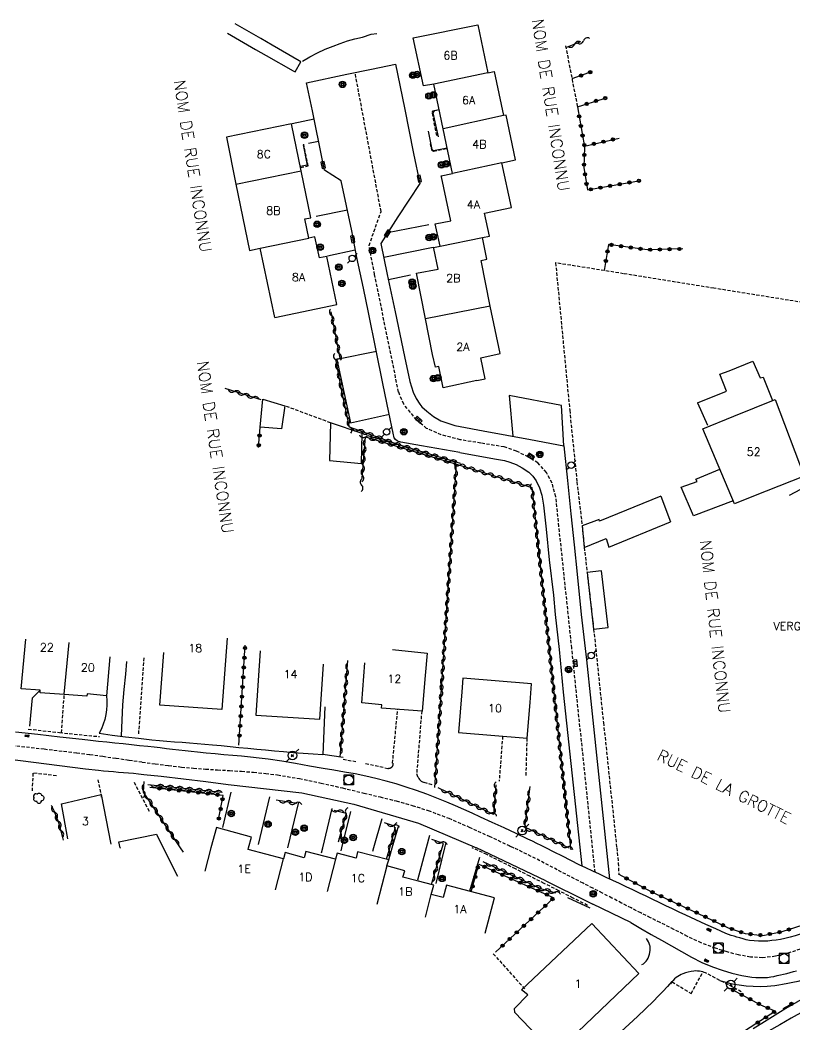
# Model space of a CAD drawing. Header units: millimetres. Extents: x 157999 to 159002, y 156999 to 158001.
# Drawn here: x 158437.3 to 158556.5, y 157643.7 to 157798.4 of the extents above; entities that cross this region are included whole.
import ezdxf
from ezdxf.enums import TextEntityAlignment as Align

# ---------------------------------------------------------------- set-up
doc = ezdxf.new("R2010")
doc.units = ezdxf.units.MM
doc.linetypes.add('DASHED', pattern=[0.75, 0.5, -0.25])
doc.layers.get('0').update_dxf_attribs({"linetype": 'CONTINUOUS'})
for name, color, linetype in [('W0001', 6, 'DASHED'), ('W0006', 2, 'CONTINUOUS'), ('W0008', 7, 'CONTINUOUS'), ('W0014', 7, 'CONTINUOUS'), ('W0017', 7, 'CONTINUOUS'), ('W0101', 7, 'CONTINUOUS'), ('W0104', 1, 'CONTINUOUS'), ('W0105', 7, 'CONTINUOUS'), ('W0112', 1, 'DASHED'), ('W0214', 2, 'CONTINUOUS'), ('W0300', 7, 'CONTINUOUS'), ('W0310', 3, 'CONTINUOUS'), ('W0323', 7, 'CONTINUOUS'), ('W0401', 7, 'CONTINUOUS'), ('W0402', 7, 'CONTINUOUS'), ('W0420', 7, 'CONTINUOUS'), ('W0473', 7, 'CONTINUOUS'), ('W0984', 7, 'CONTINUOUS'), ('W0989', 7, 'CONTINUOUS'), ('W0991', 7, 'CONTINUOUS'), ('W1102', 7, 'CONTINUOUS')]:
    doc.layers.add(name, color=color, linetype=linetype)
doc.styles.get("Standard").update_dxf_attribs({"font": 'romans.shx', "width": 0.85})

# ---------------------------------------------------------------- blocks, each defined once
blk = doc.blocks.new('T401')
for p, q in [((-0.3, 0.3), (0, 0.3)), ((-0.3, -0.25), (-0.3, 0.3)), ((-0.3, 0.15), (0, 0.15)), ((-0.3, 0), (0, 0)), ((0, 0.3), (0, -0.25)), ((-0.3, -0.15), (0, -0.15)), ((-0.3, -0.25), (-0.3, -0.3)), ((-0.3, -0.3), (0, -0.3)), ((0, -0.3), (0, -0.25))]:
    blk.add_line(p, q)
blk = doc.blocks.new('T420')
for p, q in [((0.75, 0.75), (-0.75, 0.75)), ((-0.75, 0.75), (-0.75, -0.75)), ((0.75, 0.75), (0.75, -0.75)), ((0.75, -0.75), (-0.75, -0.75))]:
    blk.add_line(p, q)
blk.add_ellipse((0, 0), major_axis=(-0.53, 0.53), ratio=1, start_param=3.926991, end_param=10.210176)
blk = doc.blocks.new('T473')
for p, q in [((-0.166667, 0.166667), (0.166667, -0.166667)), ((-0.166667, -0.166667), (0.166667, 0.166667)), ((0.500001, 0.500001), (1.000002, 1.000002)), ((-1.000002, -1.000002), (-0.500001, -0.500001))]:
    blk.add_line(p, q)
blk.add_ellipse((0, 0), major_axis=(0.471405, 0.471405), ratio=1, start_param=5.4977871438, end_param=11.780972451)
blk = doc.blocks.new('T300')
for p, q in [((-0.8, 0.51), (-0.86, 0.34)), ((-0.86, 0.34), (-0.86, 0.17)), ((-0.86, 0.17), (-0.74, 0.06)), ((-0.69, 0.63), (-0.8, 0.51)), ((-0.8, -0.06), (-0.74, 0.06)), ((-0.74, 0.06), (-0.69, 0.11)), ((-0.57, 0.69), (-0.69, 0.63)), ((-0.46, 0.69), (-0.57, 0.69)), ((-0.29, 0.63), (-0.46, 0.69)), ((-0.29, 0.63), (-0.17, 0.74)), ((-0.23, 0.57), (-0.29, 0.63)), ((-0.17, 0.74), (-0.06, 0.8)), ((-0.06, 0.8), (0.06, 0.8)), ((0.06, 0.8), (0.23, 0.74)), ((0.23, 0.74), (0.34, 0.63)), ((0.34, 0.63), (0.4, 0.51)), ((0.46, 0.46), (0.34, 0.46)), ((0.4, 0.51), (0.4, 0.46)), ((0.57, 0.4), (0.46, 0.46)), ((0.57, 0.4), (0.69, 0.29)), ((0.69, 0.29), (0.74, 0.17)), ((0.74, 0.06), (0.69, -0.17)), ((0.74, 0.17), (0.74, 0.06)), ((-0.8, -0.17), (-0.8, -0.06)), ((-0.8, -0.23), (-0.8, -0.17)), ((-0.74, -0.34), (-0.8, -0.23)), ((-0.69, -0.4), (-0.74, -0.34)), ((-0.51, -0.46), (-0.69, -0.4)), ((-0.4, -0.46), (-0.51, -0.46)), ((-0.4, -0.46), (-0.34, -0.46)), ((-0.34, -0.46), (-0.34, -0.4)), ((-0.34, -0.51), (-0.34, -0.46)), ((-0.29, -0.63), (-0.34, -0.51)), ((-0.17, -0.74), (-0.29, -0.63)), ((-0.06, -0.8), (-0.17, -0.74)), ((0.06, -0.8), (-0.06, -0.8)), ((0.17, -0.74), (0.06, -0.8)), ((0.23, -0.69), (0.17, -0.74)), ((0.29, -0.46), (0.23, -0.46)), ((0.29, -0.63), (0.23, -0.69)), ((0.46, -0.4), (0.29, -0.46)), ((0.34, -0.51), (0.29, -0.63)), ((0.34, -0.51), (0.34, -0.46)), ((0.57, -0.34), (0.46, -0.4)), ((0.63, -0.29), (0.57, -0.34)), ((0.69, -0.17), (0.63, -0.29))]:
    blk.add_line(p, q)
blk = doc.blocks.new('t310o')
at = {"color": 0, "linetype": 'Continuous'}
for centre, start, end in [((-0.5, 0.38), 216.8699, 323.1304), ((0.5, -0.37), 36.8699, 143.1303)]:
    blk.add_arc(centre, 0.625, start, end, dxfattribs=at)
blk = doc.blocks.new('t323o')
at = {"color": 0, "linetype": 'Continuous'}
for radius in [0.25, 0.15]:
    blk.add_circle((0, 0), radius, dxfattribs=at)
blk = doc.blocks.new('sev_inspect')
blk.add_lwpolyline([(-4, 4), (4, 4), (4, -4), (-4, -4), (-4, 4)])
for radius in [12, 10]:
    blk.add_circle((0, 0), radius)
blk = doc.blocks.new('T1654')
at = {"linetype": 'Continuous', "xscale": 0.04166666666666666, "yscale": 0.04166666666666666}
blk.add_blockref('sev_inspect', (0, 0), dxfattribs=at)
blk = doc.blocks.new('avaloir')
for p, q in [((-3, 0), (-3, -6)), ((0, 0), (0, -6)), ((3, 0), (3, -6))]:
    blk.add_line(p, q)
blk.add_lwpolyline([(0, 0), (-6, 0), (-6, -6), (6, -6), (6, 0), (-6, 0)])
blk = doc.blocks.new('T1684')
at = {"linetype": 'Continuous', "xscale": 0.08333333333333333, "yscale": 0.08333333333333333, "rotation": 270}
blk.add_blockref('avaloir', (0, 0), dxfattribs=at)
blk = doc.blocks.new('poteaudivers')
for p, q in [((3, 3), (6, 6)), ((-3, -3), (-6, -6))]:
    blk.add_line(p, q)
blk.add_circle((0, 0), 4)
blk = doc.blocks.new('T1516')
at = {"linetype": 'Continuous', "xscale": 0.125, "yscale": 0.125}
blk.add_blockref('poteaudivers', (0, 0), dxfattribs=at)

msp = doc.modelspace()

# ---------------------------------------------------------------- linework, layer by layer
at = {"layer": 'W0001'}
for points in [[(158505, 157733.79), (158502.08, 157734.55), (158499.82, 157735.54), (158498.27, 157736.83), (158496.33, 157739.26), (158495.52, 157741.14), (158491.83, 157759.21), (158490.98, 157763.69), (158492.82, 157768.92), (158488.82, 157790.3)], [(158525.77, 157667.24), (158522.19, 157701.74), (158520.2, 157720.48), (158519.73, 157725.02), (158519.14, 157727.13), (158518.29, 157728.77), (158516.95, 157730.23), (158515.48, 157731.14), (158513.67, 157732.05), (158511.76, 157732.69), (158508.16, 157733.28), (158505, 157733.79)], [(158435.99, 157686.77), (158440.98, 157686.21), (158445.97, 157685.62), (158447.99, 157685.36), (158450.01, 157685.08), (158452.02, 157684.79), (158454.04, 157684.5), (158456.05, 157684.2), (158458.07, 157683.92), (158460.09, 157683.66), (158462.11, 157683.43), (158463.95, 157683.25), (158465.8, 157683.11), (158467.65, 157682.99), (158469.51, 157682.89), (158471.36, 157682.77), (158473.21, 157682.63), (158475.06, 157682.45), (158476.9, 157682.21), (158480.25, 157681.65), (158483.58, 157680.97), (158486.89, 157680.21), (158490.19, 157679.42), (158492.67, 157678.83), (158495.16, 157678.21), (158497.63, 157677.53), (158500.07, 157676.74), (158503.25, 157675.54), (158506.37, 157674.2), (158509.46, 157672.79), (158512.53, 157671.34), (158512.71, 157671.26), (158512.89, 157671.17), (158513.07, 157671.09), (158513.25, 157671)], [(158557.33, 157655.38), (158555.45, 157654.78), (158553.52, 157654.3), (158551.54, 157654.09), (158549.68, 157654.19), (158547.86, 157654.51), (158546.08, 157654.98), (158544.33, 157655.53), (158542.12, 157656.37), (158539.98, 157657.37), (158537.88, 157658.45), (158535.79, 157659.5), (158534.29, 157660.24), (158532.81, 157660.98), (158531.32, 157661.74), (158529.85, 157662.5), (158528.37, 157663.26), (158526.89, 157664.03), (158525.41, 157664.79), (158523.93, 157665.55), (158522.6, 157666.23), (158521.27, 157666.92), (158519.94, 157667.61), (158518.61, 157668.31), (158517.28, 157669), (158515.94, 157669.68), (158514.6, 157670.35), (158513.25, 157671)]]:
    msp.add_lwpolyline(points, dxfattribs=at)
at = {"layer": 'W0006'}
for points in [[(158492.11, 157747.39), (158486.01, 157746.16), (158488.12, 157736.41), (158494.1, 157737.72)], [(158520.97, 157732.85), (158520.62, 157739.08), (158512.52, 157740.6), (158513.13, 157734.33)]]:
    msp.add_lwpolyline(points, dxfattribs=at)
at = {"layer": 'W0008'}
for points in [[(158504.93, 157731.83), (158499.05, 157732.87), (158495.87, 157733.44), (158495.33, 157733.58), (158495.02, 157733.83), (158494.83, 157734.09), (158494.68, 157734.81), (158494.04, 157738.01), (158493.12, 157742.46), (158492.08, 157747.51), (158490.89, 157753.35), (158490.1, 157757.14), (158489.07, 157761.85), (158488.3, 157765.94), (158487.5, 157769.77), (158486.7, 157773.62), (158484.13, 157775.3), (158483.83, 157776.74), (158482.25, 157784.39), (158481.33, 157788.74), (158487.54, 157790.04), (158491.36, 157790.83), (158495.04, 157791.6), (158496.44, 157784.86), (158497.84, 157777.82), (158498.79, 157773.24), (158495.39, 157768.08), (158492.78, 157764.01), (158493.78, 157759.24), (158494.97, 157753.47), (158496.41, 157746.58), (158497.26, 157742.75), (158497.76, 157741.12), (158498.23, 157740.14), (158498.8, 157739.28), (158499.11, 157738.86), (158499.86, 157738.17), (158500.87, 157737.38), (158502.03, 157736.72), (158503.09, 157736.33), (158504.18, 157736), (158504.98, 157735.84)], [(158504.98, 157735.84), (158508.53, 157735.18), (158515.81, 157733.83), (158520.97, 157732.85), (158521.52, 157727.5), (158522.05, 157722.38), (158522.57, 157717.6), (158523.02, 157713.09), (158523.64, 157706.92), (158524.44, 157699.92), (158525.09, 157693.58), (158528, 157666.2)], [(158504.93, 157731.83), (158510.31, 157730.87), (158511.84, 157730.59), (158512.66, 157730.34), (158513.63, 157729.98), (158514.54, 157729.49), (158515.58, 157728.8), (158516.18, 157728.2), (158516.72, 157727.47), (158517.22, 157726.37), (158517.58, 157725.25), (158517.83, 157723.74), (158518.23, 157720.05), (158518.72, 157715.33), (158519.36, 157709.89), (158519.65, 157706.88), (158520.22, 157701.54), (158520.88, 157694.96), (158523.74, 157668.21)], [(158415.62, 157686.87), (158420.04, 157686.4), (158424.47, 157685.92), (158428.89, 157685.43), (158433.31, 157684.92), (158435.31, 157684.68), (158437.31, 157684.43), (158439.31, 157684.17), (158441.31, 157683.91), (158443.31, 157683.65), (158445.31, 157683.4), (158447.31, 157683.16), (158449.32, 157682.94), (158450.09, 157682.86), (158450.86, 157682.79), (158451.64, 157682.72), (158452.41, 157682.66), (158453.18, 157682.6), (158453.95, 157682.53), (158454.73, 157682.46), (158455.5, 157682.39), (158456.3, 157682.3)], [(158456.3, 157682.3), (158458.95, 157682.01), (158462.4, 157681.61), (158465.85, 157681.18), (158469.29, 157680.73)], [(158469.29, 157680.73), (158480.61, 157679.47), (158488.63, 157677.71), (158498.6, 157674.79), (158507.53, 157671)], [(158518.2, 157665.91), (158507.53, 157671)], [(158518.2, 157665.91), (158524.52, 157662.77), (158525.41, 157662.32)], [(158531.28, 157659.51), (158525.43, 157662.34)]]:
    msp.add_lwpolyline(points, dxfattribs=at)
at = {"layer": 'W0014'}
for points in [[(158518.17, 157671), (158517.49, 157671.34), (158516.81, 157671.68), (158516.13, 157672.01), (158515.44, 157672.35), (158513.62, 157673.21), (158511.79, 157674.06), (158509.95, 157674.89), (158508.11, 157675.73), (158506.83, 157676.32), (158505.55, 157676.9), (158504.26, 157677.48), (158502.97, 157678.03), (158501.42, 157678.65), (158499.86, 157679.25), (158498.3, 157679.82), (158496.71, 157680.35), (158495.16, 157680.82), (158493.6, 157681.26), (158492.03, 157681.66), (158490.46, 157682.03), (158488.83, 157682.37), (158487.19, 157682.66), (158485.54, 157682.93), (158483.9, 157683.2), (158481.79, 157683.58), (158479.67, 157683.96), (158477.56, 157684.32), (158475.43, 157684.63), (158474.07, 157684.8), (158472.72, 157684.95), (158471.36, 157685.08), (158470, 157685.2), (158468.63, 157685.32), (158467.27, 157685.44), (158465.91, 157685.56), (158464.56, 157685.7), (158463.6, 157685.8), (158462.65, 157685.91), (158461.69, 157686.02), (158460.74, 157686.13), (158459.78, 157686.25), (158458.83, 157686.36), (158457.87, 157686.47), (158456.92, 157686.58), (158455.65, 157686.71), (158454.39, 157686.85), (158453.12, 157686.98), (158451.86, 157687.11), (158450.59, 157687.25), (158449.33, 157687.38), (158448.07, 157687.51), (158446.8, 157687.65), (158443.38, 157688.03), (158439.97, 157688.42), (158436.55, 157688.81)], [(158449.42, 157688.62), (158451.45, 157688.35), (158453.47, 157688.1), (158455.5, 157687.86), (158457.53, 157687.64), (158458.69, 157687.53), (158459.86, 157687.43), (158461.02, 157687.33), (158462.19, 157687.24), (158463.35, 157687.15), (158464.52, 157687.05), (158465.68, 157686.96), (158466.85, 157686.86), (158468.21, 157686.73), (158469.58, 157686.6), (158470.95, 157686.46), (158472.32, 157686.33), (158473.68, 157686.19), (158475.05, 157686.06), (158476.42, 157685.93), (158477.79, 157685.81), (158479.31, 157685.68), (158480.83, 157685.56), (158482.36, 157685.45), (158483.88, 157685.34)], [(158486.99, 157684.89), (158483.88, 157685.34)], [(158545.9, 157657.81), (158544.36, 157658.51), (158542.82, 157659.22), (158541.28, 157659.93), (158539.74, 157660.64), (158538.72, 157661.12), (158537.7, 157661.61), (158536.68, 157662.09), (158535.66, 157662.58), (158534.64, 157663.07), (158533.62, 157663.56), (158532.6, 157664.04), (158531.58, 157664.53), (158530.55, 157665.01), (158529.52, 157665.49), (158528.49, 157665.97), (158527.46, 157666.45), (158526.43, 157666.93), (158525.4, 157667.42), (158524.37, 157667.91), (158523.34, 157668.4), (158522.04, 157669.04), (158520.75, 157669.69), (158519.46, 157670.34), (158518.17, 157671)], [(158521.5, 157663.36), (158524.97, 157661.76)], [(158531.28, 157659.51), (158532.83, 157658.58), (158534.4, 157657.67), (158535.97, 157656.78), (158537.55, 157655.9), (158539.09, 157655.05), (158540.63, 157654.18), (158542.2, 157653.37), (158543.83, 157652.67), (158545.31, 157652.15), (158546.82, 157651.72), (158548.35, 157651.37), (158549.89, 157651.11), (158550.5, 157651.05), (158551.1, 157651.02), (158551.71, 157651.02), (158552.31, 157651.06), (158552.81, 157651.12), (158553.31, 157651.22), (158553.8, 157651.33), (158554.29, 157651.44), (158554.79, 157651.56), (158555.29, 157651.68), (158555.79, 157651.8), (158556.29, 157651.94), (158556.77, 157652.07)], [(158558.13, 157658.02), (158557.36, 157657.73), (158556.58, 157657.47), (158555.78, 157657.24), (158554.98, 157657.05), (158554.33, 157656.91), (158553.67, 157656.79), (158553, 157656.71), (158552.34, 157656.65), (158551.64, 157656.63), (158550.94, 157656.63), (158550.24, 157656.67), (158549.55, 157656.75), (158549.05, 157656.84), (158548.56, 157656.98), (158548.07, 157657.12), (158547.59, 157657.27), (158547.16, 157657.4), (158546.74, 157657.53), (158546.32, 157657.67), (158545.9, 157657.81)], [(158544.96, 157650.6), (158545.7, 157650.38), (158546.44, 157650.19), (158547.19, 157650.03), (158547.95, 157649.91), (158549.02, 157649.78), (158550.09, 157649.7), (158551.16, 157649.67), (158552.24, 157649.7), (158552.84, 157649.74), (158553.44, 157649.82), (158554.04, 157649.92), (158554.64, 157650.03), (158555.43, 157650.17), (158556.22, 157650.32), (158557.01, 157650.49), (158557.8, 157650.67)], [(158558.52, 157648.2), (158556.83, 157647.24), (158555.15, 157646.26), (158553.48, 157645.26), (158551.83, 157644.24), (158550.09, 157643.14)], [(158557.91, 157645.87), (158555.95, 157644.77), (158554.21, 157643.78), (158552.48, 157642.78)]]:
    msp.add_lwpolyline(points, dxfattribs=at)
at = {"layer": 'W0017'}
for points in [[(158482.51, 157783.11), (158479.12, 157782.42)], [(158481.64, 157779.43), (158483.21, 157779.76)], [(158487.64, 157769.13), (158482.84, 157768.15)], [(158500.2, 157766.84), (158493.8, 157765.61)], [(158500.83, 157763.37), (158493.24, 157761.85)], [(158488.86, 157762.96), (158484.57, 157762.03)], [(158493.95, 157758.46), (158497.36, 157759.16)], [(158572.71, 157733.1), (158571.08, 157732.47), (158569.45, 157731.81), (158567.85, 157731.12), (158566.25, 157730.42), (158563.57, 157729.18), (158560.91, 157727.9), (158558.27, 157726.58), (158555.65, 157725.22)], [(158452.84, 157688.25), (158452.95, 157690.62), (158453.09, 157692.99), (158453.28, 157695.35), (158453.51, 157697.72), (158453.69, 157699.67)], [(158438.76, 157689.7), (158439.16, 157694.09), (158440.35, 157695.24)], [(158450.54, 157694.41), (158450.61, 157693.68), (158450.62, 157692.95), (158450.58, 157692.21), (158450.47, 157691.49), (158450.3, 157690.74), (158450.06, 157690.01), (158449.77, 157689.3), (158449.42, 157688.62)], [(158483.92, 157685.35), (158484.2, 157692.68)], [(158468.44, 157674.13), (158469.75, 157679.54)], [(158475.63, 157678.83), (158473.91, 157671.49)], [(158478.47, 157671), (158480.14, 157678.04)], [(158483.85, 157671), (158485.29, 157677.07)], [(158488.12, 157676.6), (158486.73, 157671)], [(158492.93, 157675.47), (158491.68, 157671)], [(158494.54, 157671), (158495.55, 157674.49)], [(158500.26, 157672.88), (158499.76, 157671)], [(158502.77, 157671.8), (158502.57, 157671)], [(158478.47, 157670.98), (158478.47, 157671)], [(158483.66, 157670.23), (158483.85, 157671)], [(158486.73, 157671), (158486.61, 157670.51)], [(158491.68, 157671), (158491.51, 157670.42)], [(158494, 157669.14), (158494.54, 157671)], [(158499.76, 157671), (158498.41, 157666.01)], [(158502.57, 157671), (158501.23, 157665.53)], [(158507.98, 157669.5), (158506.45, 157664.31)], [(158537.61, 157650.42), (158536.91, 157649.65), (158536.2, 157648.89), (158535.48, 157648.15), (158534.74, 157647.41), (158533.53, 157646.21), (158532.29, 157645.04), (158531.04, 157643.88), (158529.78, 157642.73)]]:
    msp.add_lwpolyline(points, dxfattribs=at)
at = {"layer": 'W0101'}
for points in [[(158500.97, 157788.53), (158499.34, 157788.23), (158497.79, 157795.64), (158507.73, 157797.65)], [(158507.73, 157797.65), (158509.24, 157790.24)], [(158509.24, 157790.24), (158510.24, 157790.44), (158511.66, 157783.67)], [(158502.39, 157781.65), (158500.97, 157788.53)], [(158511.43, 157776.42), (158513.5, 157776.87), (158512.08, 157783.76), (158511.66, 157783.67)], [(158480.52, 157775.18), (158479.03, 157782.39), (158469.02, 157780.35)], [(158503.8, 157774.76), (158502.39, 157781.65)], [(158469.02, 157780.35), (158470.45, 157773.1)], [(158508.45, 157764.91), (158509.5, 157765.12), (158508.75, 157768.64), (158512.92, 157769.52), (158511.43, 157776.42)], [(158481.68, 157764.81), (158481.07, 157767.78), (158482.03, 157767.95), (158480.52, 157775.18)], [(158501.9, 157763.58), (158501.16, 157767.02), (158503.55, 157767.5), (158502.14, 157774.25), (158502.1, 157774.42), (158503.8, 157774.76)], [(158470.45, 157773.1), (158472.56, 157762.91), (158474.2, 157763.25)], [(158476.45, 157752.58), (158486.03, 157754.6), (158484.49, 157761.99), (158483.37, 157761.77), (158482.65, 157765.02), (158481.68, 157764.81)], [(158509.63, 157754.37), (158508.24, 157761.39), (158509.13, 157761.56), (158508.45, 157764.91)], [(158476.45, 157752.58), (158474.2, 157763.25)], [(158499.67, 157752.39), (158498.26, 157759.41), (158501.6, 157760.04), (158500.93, 157763.21), (158500.92, 157763.38), (158501.9, 157763.58)], [(158507.55, 157742.9), (158508.84, 157743.16), (158508.18, 157746.39), (158511.17, 157747.07), (158509.63, 157754.37)], [(158507.55, 157742.9), (158502.38, 157741.78), (158501.71, 157745.09), (158501.21, 157744.98), (158500.76, 157746.92), (158499.67, 157752.39)], [(158547.15, 157737.44), (158553.47, 157739.99), (158557.97, 157728.21), (158550.16, 157725.09)], [(158542.34, 157735.49), (158547.15, 157737.44)], [(158550.16, 157725.09), (158547.23, 157723.92), (158542.34, 157735.49)], [(158444.06, 157694.59), (158440.34, 157694.85), (158440.36, 157695.24), (158437.41, 157695.48), (158438.13, 157703.09)], [(158469.14, 157703.26), (158468.33, 157692.26), (158458.77, 157692.96), (158459.36, 157701.03)], [(158474.19, 157701.33), (158473.53, 157691.43), (158483.38, 157690.78), (158483.94, 157699.28)], [(158494.57, 157701.54), (158499.92, 157700.95), (158499.63, 157697.54)], [(158451.08, 157700.4), (158450.54, 157694.41)], [(158499.63, 157697.54), (158499.17, 157692.05), (158492.89, 157692.49), (158492.95, 157693.02), (158489.85, 157693.31), (158490.33, 157699.48)], [(158515.76, 157693.34), (158515.99, 157696.23), (158505.41, 157697.09), (158505.24, 157694.99)], [(158505.24, 157694.99), (158504.73, 157688.73)], [(158450.54, 157694.41), (158447.6, 157694.7), (158447.55, 157694.35), (158444.06, 157694.59)], [(158504.73, 157688.73), (158515.32, 157687.87), (158515.76, 157693.34)], [(158443.61, 157677.79), (158449.73, 157679.18), (158451.2, 157671.58)], [(158444.58, 157672.36), (158443.61, 157677.79)], [(158472.44, 157671), (158472.89, 157672.64), (158467.47, 157674.11), (158466.64, 157671)], [(158466.64, 157671), (158465.69, 157667.4)], [(158477.81, 157669.29), (158472.37, 157670.74), (158472.44, 157671)], [(158485.82, 157669.25), (158481.26, 157670.44), (158481.01, 157669.45), (158478.06, 157670.26), (158477.81, 157669.29)], [(158493.73, 157668.22), (158494, 157669.14), (158489.19, 157670.39), (158488.98, 157669.42), (158486.04, 157670.2), (158485.82, 157669.25)], [(158500.56, 157663.81), (158500.94, 157665.23), (158498.39, 157665.91), (158496.19, 157666.5), (158496.46, 157667.47), (158493.73, 157668.22)], [(158508.84, 157657.87), (158510.28, 157663.29), (158502.91, 157665.25), (158502.4, 157663.33), (158500.56, 157663.81)]]:
    msp.add_lwpolyline(points, dxfattribs=at)
msp.add_lwpolyline([(158532.52, 157651.66), (158521.94, 157641.54), (158520.84, 157642.77), (158518.81, 157640.78), (158518.09, 157640.79), (158513.4, 157645.63), (158513.34, 157646.29), (158515.4, 157648.38), (158514.42, 157649.12), (158525.29, 157659.36)], close=True, dxfattribs=at)
at = {"layer": 'W0104'}
for points in [[(158546.39, 157744.42), (158550.08, 157745.86), (158551.16, 157743.32), (158551.64, 157743.44), (158553.09, 157739.84)], [(158541.53, 157739.49), (158546.01, 157741.25), (158544.97, 157743.87), (158546.39, 157744.42)], [(158541.53, 157739.49), (158543.1, 157736.04)], [(158547.02, 157724.39), (158540.94, 157722.06), (158539.04, 157726.49), (158541.48, 157727.38), (158541.28, 157727.74), (158544.97, 157729.27)], [(158535.89, 157725.12), (158526.43, 157721.25), (158526.38, 157721.5), (158523.78, 157720.56), (158524.1, 157717.22), (158527.5, 157718.59), (158527.9, 157717.25), (158537.38, 157721.14)], [(158535.89, 157725.12), (158537.38, 157721.14)], [(158452.68, 157671), (158452.47, 157671.91), (158458.26, 157673.09), (158459.3, 157671)], [(158452.69, 157670.96), (158452.68, 157671)], [(158459.3, 157671), (158461.51, 157666.61)]]:
    msp.add_lwpolyline(points, dxfattribs=at)
for points in [[(158474.23, 157735.75), (158474.64, 157740.03), (158478.03, 157738.99), (158477.47, 157735.46)], [(158484.89, 157730.61), (158489.79, 157730.15), (158489.91, 157734.76), (158485.06, 157736.4)], [(158524.54, 157713.36), (158525.55, 157704.65), (158527.76, 157704.9), (158526.75, 157713.62)]]:
    msp.add_lwpolyline(points, close=True, dxfattribs=at)
at = {"layer": 'W0105'}
for points in [[(158469.18, 157796.37), (158473.47, 157793.87), (158475.12, 157792.93), (158479.31, 157790.55), (158479.59, 157790.39), (158480.48, 157791.97), (158480.23, 157792.12), (158476.06, 157794.53), (158474.33, 157795.53), (158470.38, 157797.81)], [(158501.78, 157784.56), (158500.99, 157784.4), (158500.79, 157784.11), (158501.6, 157780.41)], [(158500.08, 157781.27), (158500.66, 157778.46), (158500.92, 157778.28), (158502.99, 157778.71)], [(158480.81, 157779.19), (158481.47, 157776.04), (158480.4, 157775.84)]]:
    msp.add_lwpolyline(points, dxfattribs=at)
at = {"layer": 'W0112'}
for points in [[(158521.22, 157794.43), (158523.05, 157785.03)], [(158501.41, 157780.6), (158500.7, 157784.14), (158500.86, 157784.4), (158501.77, 157784.6)], [(158480.43, 157775.71), (158481.62, 157775.95), (158480.91, 157779.28)], [(158500.38, 157779.32), (158500.57, 157778.42), (158500.92, 157778.19), (158503.01, 157778.62)], [(158544.05, 157757.11), (158530.16, 157759.35), (158519.69, 157761.01), (158521.86, 157738.35), (158522.97, 157727.3), (158523.78, 157720.56), (158524.1, 157717.22), (158524.54, 157713.36), (158525.55, 157704.65), (158527.06, 157690.26)], [(158564.4, 157754.14), (158563.81, 157754.06), (158561.45, 157754.32), (158544.05, 157757.11)], [(158485.05, 157736.4), (158478.03, 157738.99)], [(158455.52, 157688.53), (158456.32, 157699.73), (158456.37, 157700.32)], [(158443.64, 157688.7), (158444.06, 157694.59)], [(158494.59, 157684.02), (158495.39, 157692.31)], [(158499.08, 157692.06), (158498.29, 157682.37)], [(158438.52, 157689.28), (158443.34, 157688.73), (158449.49, 157688.11)], [(158527.06, 157690.26), (158529.1, 157671)], [(158511.53, 157688.18), (158511, 157681.25)], [(158515.27, 157687.88), (158515.1, 157681.89)], [(158486.99, 157684.62), (158489.15, 157684.24)], [(158490.45, 157683.98), (158493.87, 157683.22)], [(158439.23, 157682.49), (158439.08, 157679.57)], [(158442.84, 157682.09), (158439.32, 157682.49)], [(158449.81, 157678.8), (158449.26, 157681.46)], [(158454.8, 157681.09), (158457.18, 157676.52)], [(158498.29, 157682.42), (158498.33, 157682.27), (158498.39, 157682.13), (158498.45, 157681.99), (158498.52, 157681.85), (158498.62, 157681.69), (158498.73, 157681.53), (158498.85, 157681.39), (158498.99, 157681.26), (158499.1, 157681.19), (158499.22, 157681.14), (158499.34, 157681.1), (158499.46, 157681.08)], [(158499.42, 157681.1), (158500.84, 157680.67)], [(158524.62, 157662.14), (158522.4, 157663.27), (158520.17, 157664.4), (158517.94, 157665.52), (158515.71, 157666.64), (158513.51, 157667.75), (158511.32, 157668.86), (158509.11, 157669.95), (158506.87, 157670.98)], [(158529.1, 157671), (158529.34, 157668.66), (158529.41, 157667.05)], [(158532.96, 157653.03), (158533.2, 157653.17), (158533.42, 157653.34), (158533.62, 157653.54), (158533.79, 157653.76), (158533.94, 157654.03), (158534.05, 157654.32), (158534.13, 157654.61), (158534.19, 157654.91), (158534.21, 157655.04), (158534.23, 157655.17), (158534.24, 157655.31), (158534.25, 157655.44), (158534.25, 157655.57), (158534.25, 157655.71), (158534.23, 157655.84), (158534.21, 157655.97), (158534.12, 157656.26), (158534.01, 157656.53), (158533.86, 157656.79), (158533.69, 157657.02)], [(158510.09, 157654.7), (158514.96, 157649.24)], [(158542.99, 157651.64), (158542.78, 157651.74), (158542.57, 157651.83), (158542.35, 157651.91), (158542.12, 157651.96), (158541.84, 157652.01), (158541.56, 157652.04), (158541.28, 157652.05), (158540.99, 157652.04), (158540.55, 157651.98), (158540.12, 157651.88), (158539.7, 157651.75), (158539.29, 157651.6), (158539.02, 157651.49), (158538.76, 157651.36), (158538.5, 157651.22), (158538.26, 157651.05), (158538.01, 157650.83), (158537.78, 157650.6), (158537.56, 157650.35), (158537.37, 157650.08)], [(158537.63, 157650.36), (158540.55, 157648.59), (158542.37, 157651.87)], [(158548.28, 157648.86), (158542.99, 157651.64)]]:
    msp.add_lwpolyline(points, dxfattribs=at)
msp.add_lwpolyline([(158493.87, 157683.22, 0.106056), (158494.28, 157683.31, 0.154911), (158494.61, 157683.56, 0.201285), (158494.68, 157684.05)], format="xyb", dxfattribs=at)
at = {"layer": 'W0214'}
msp.add_lwpolyline([(158480.73, 157792.06), (158481.86, 157792.71), (158483.03, 157793.32), (158484.22, 157793.88), (158485.43, 157794.38), (158486.54, 157794.79), (158487.67, 157795.16), (158488.8, 157795.48), (158489.95, 157795.75), (158491.3, 157796.21), (158492.16, 157796.33)], dxfattribs=at)
at = {"layer": 'W0310'}
for points in [[(158523.5, 157795.01), (158521.2, 157794.11)], [(158505.03, 157730.15), (158495.38, 157733.06), (158487.98, 157735.74), (158486.8, 157741.29), (158485.84, 157746.17), (158486.53, 157746.33), (158485.12, 157753.48)], [(158474.37, 157739.92), (158468.82, 157741.69)], [(158489.91, 157727.87), (158490.42, 157734.26), (158504.44, 157730.05)], [(158502.18, 157696.25), (158504.44, 157730.05), (158516.02, 157726.42), (158519.17, 157697.27), (158519.63, 157693.01)], [(158486.54, 157684.96), (158487.71, 157699.84)], [(158501.11, 157680.26), (158502.18, 157696.25)], [(158519.63, 157693.01), (158521.99, 157671)], [(158461.95, 157671), (158456.26, 157679.58), (158456.34, 157681.19)], [(158468.37, 157679.5), (158456.91, 157680.71)], [(158510.49, 157680.7), (158510.13, 157676.12), (158501.61, 157680.24)], [(158521.69, 157671), (158514.94, 157674.15), (158515.77, 157680.42)], [(158479.86, 157677.8), (158476.67, 157678.35)], [(158443.95, 157672.2), (158443.85, 157672.59), (158443.65, 157673.38), (158443.42, 157674.17), (158443.14, 157675.02), (158442.83, 157675.86), (158442.48, 157676.69), (158442.1, 157677.5)], [(158485.61, 157676.8), (158487.47, 157676.31), (158486.2, 157671.89)], [(158493.29, 157674.87), (158494.82, 157674.38)], [(158494.16, 157671), (158495.07, 157674.17)], [(158502.23, 157671), (158502.42, 157671.66), (158500.63, 157672.29)], [(158462.41, 157670.31), (158461.95, 157671)], [(158493.66, 157669.23), (158494.06, 157670.65), (158494.16, 157671)], [(158500.58, 157665.33), (158501.15, 157667.3), (158502.23, 157671)], [(158521.81, 157670.95), (158521.69, 157671)], [(158521.99, 157671), (158522.02, 157670.69)], [(158508.48, 157668.9), (158517.38, 157664.73), (158519.67, 157664.06)]]:
    msp.add_lwpolyline(points, dxfattribs=at)
at = {"layer": 'W0323'}
for points in [[(158525.34, 157790.47), (158522.21, 157789.31)], [(158523.05, 157785.03), (158527.03, 157786.28)], [(158523.05, 157785.03), (158524.15, 157778.88), (158524.06, 157775.67), (158524.59, 157772.23), (158532.18, 157773.59)], [(158524.13, 157778.99), (158529.49, 157780.22)], [(158539.28, 157763.15), (158533.77, 157763.03), (158527.86, 157763.83), (158527.18, 157759.82)], [(158473.96, 157732.58), (158474.23, 157735.75)], [(158470.94, 157686.77), (158471.91, 157702.2)], [(158467.81, 157675.32), (158468.53, 157679.07), (158457.22, 157680.3)], [(158506.7, 157664.24), (158507.86, 157668.47), (158519.43, 157663.31), (158510.43, 157654.92)], [(158529.3, 157667), (158534.48, 157664.22), (158541.55, 157660.95), (158546.28, 157658.7), (158548.9, 157657.8), (158551.59, 157657.53), (158554.59, 157658.11), (158561.88, 157660.43), (158564.77, 157661.52)], [(158546.86, 157649.17), (158551.26, 157646.85), (158553.52, 157645.85), (158546.61, 157641.39), (158538.85, 157636), (158531.36, 157629.9), (158523.76, 157623.1), (158507.81, 157609.14)], [(158556.17, 157647.06), (158554.69, 157646.23)]]:
    msp.add_lwpolyline(points, dxfattribs=at)
at = {"layer": 'W1102'}
for points in [[(158509.24, 157790.24), (158500.97, 157788.53)], [(158511.66, 157783.67), (158502.39, 157781.65)], [(158511.43, 157776.42), (158503.8, 157774.76)], [(158470.45, 157773.1), (158480.52, 157775.18)], [(158474.2, 157763.25), (158481.68, 157764.81)], [(158501.9, 157763.58), (158508.45, 157764.91)], [(158509.63, 157754.37), (158499.67, 157752.39)], [(158444.06, 157694.64), (158444.79, 157702.58)], [(158476.55, 157664.52), (158477.81, 157669.29)], [(158485.82, 157669.25), (158484.51, 157664.29)], [(158493.73, 157668.22), (158492.17, 157662.28)], [(158499.64, 157660.31), (158500.56, 157663.81)]]:
    msp.add_lwpolyline(points, dxfattribs=at)

# ---------------------------------------------------------------- block references
at = {"layer": 'W0300'}
msp.add_blockref('T300', (158440.16, 157678.61), dxfattribs=at)
at = {"layer": 'W0310'}
for p, rotation in [((158523.99, 157795.2), 201.3903327329339), ((158522.59, 157794.65), 201.3903327329339), ((158485.23, 157752.91), 101.1568399455559), ((158485.52, 157751.44), 101.1568399455559), ((158485.82, 157749.96), 101.1568399455559), ((158486.11, 157748.49), 101.1568399455559), ((158486.4, 157747.02), 101.1568399455559), ((158485.86, 157746.08), 101.0449827811252), ((158486.15, 157744.61), 101.0449827811252), ((158486.44, 157743.14), 101.0449827811252), ((158470.25, 157741.23), 162.31791719647), ((158486.72, 157741.67), 101.0449827811252), ((158471.68, 157740.78), 162.31791719647), ((158473.11, 157740.32), 162.31791719647), ((158487.03, 157740.2), 102.0637808061013), ((158487.34, 157738.73), 102.0637808061013), ((158487.66, 157737.26), 102.0637808061013), ((158487.97, 157735.8), 102.0637808061013), ((158489.34, 157735.25), 160.080687065805), ((158490.75, 157734.74), 160.080687065805), ((158490.46, 157734.25), 343.2629036267746), ((158490.3, 157732.81), 85.4981378829972), ((158491.89, 157733.82), 343.2629036267746), ((158492.16, 157734.23), 160.080687065805), ((158493.33, 157733.39), 343.2629036267746), ((158493.57, 157733.72), 160.080687065805), ((158494.98, 157733.21), 160.080687065805), ((158490.18, 157731.32), 85.4981378829972), ((158494.77, 157732.96), 343.2629036267746), ((158496.2, 157732.52), 343.2629036267746), ((158496.41, 157732.75), 163.1971180430952), ((158497.64, 157732.09), 343.2629036267746), ((158497.85, 157732.32), 163.1971180430952), ((158499.08, 157731.66), 343.2629036267746), ((158499.28, 157731.88), 163.1971180430952), ((158490.07, 157729.82), 85.4981378829972), ((158500.51, 157731.23), 343.2629036267746), ((158500.72, 157731.45), 163.1971180430952), ((158501.95, 157730.8), 343.2629036267746), ((158502.15, 157731.02), 163.1971180430952), ((158503.39, 157730.36), 343.2629036267746), ((158503.59, 157730.58), 163.1971180430952), ((158489.95, 157728.32), 85.4981378829972), ((158504.94, 157729.89), 342.6099339111519), ((158504.38, 157729.08), 86.1713370885272), ((158506.37, 157729.44), 342.6099339111519), ((158507.81, 157728.99), 342.6099339111519), ((158509.24, 157728.54), 342.6099339111519), ((158489.83, 157726.83), 85.4981378829972), ((158504.27, 157727.58), 86.1713370885272), ((158510.67, 157728.1), 342.6099339111519), ((158512.1, 157727.65), 342.6099339111519), ((158513.53, 157727.2), 342.6099339111519), ((158504.17, 157726.08), 86.1713370885272), ((158514.96, 157726.75), 342.6099339111519), ((158516.07, 157726.03), 276.1586737363618), ((158504.07, 157724.59), 86.1713370885272), ((158516.23, 157724.54), 276.1586737363618), ((158503.97, 157723.09), 86.1713370885272), ((158516.39, 157723.05), 276.1586737363618), ((158503.87, 157721.59), 86.1713370885272), ((158516.55, 157721.56), 276.1586737363618), ((158503.77, 157720.1), 86.1713370885272), ((158516.71, 157720.07), 276.1586737363618), ((158503.67, 157718.6), 86.1713370885272), ((158516.87, 157718.58), 276.1586737363618), ((158503.57, 157717.1), 86.1713370885272), ((158517.03, 157717.08), 276.1586737363618), ((158503.37, 157714.11), 86.1713370885272), ((158503.47, 157715.61), 86.1713370885272), ((158517.19, 157715.59), 276.1586737363618), ((158517.35, 157714.1), 276.1586737363618), ((158503.27, 157712.61), 86.1713370885272), ((158517.51, 157712.61), 276.1586737363618), ((158503.17, 157711.12), 86.1713370885272), ((158517.67, 157711.12), 276.1586737363618), ((158503.07, 157709.62), 86.1713370885272), ((158517.84, 157709.63), 276.1586737363618), ((158502.97, 157708.12), 86.1713370885272), ((158518, 157708.14), 276.1586737363618), ((158502.87, 157706.63), 86.1713370885272), ((158518.16, 157706.65), 276.1586737363618), ((158502.77, 157705.13), 86.1713370885272), ((158518.32, 157705.15), 276.1586737363618), ((158502.67, 157703.63), 86.1713370885272), ((158518.48, 157703.66), 276.1586737363618), ((158502.57, 157702.14), 86.1713370885272), ((158518.64, 157702.17), 276.1586737363618), ((158502.47, 157700.64), 86.1713370885272), ((158518.8, 157700.68), 276.1586737363618), ((158502.37, 157699.14), 86.1713370885272), ((158518.96, 157699.19), 276.1586737363618), ((158487.59, 157698.42), 85.49813788366089), ((158502.27, 157697.65), 86.1713370885272), ((158519.12, 157697.7), 276.1586737363618), ((158487.48, 157696.92), 85.49813788366089), ((158502.17, 157696.15), 86.1713370885272), ((158519.28, 157696.21), 276.1274506181111), ((158487.36, 157695.43), 85.49813788366089), ((158502.11, 157695.22), 86.17133708917363), ((158519.44, 157694.71), 276.1274506181111), ((158487.12, 157692.44), 85.49813788366089), ((158487.24, 157693.93), 85.49813788366089), ((158502.01, 157693.73), 86.17133708917363), ((158519.6, 157693.22), 276.1274506181111), ((158487.01, 157690.94), 85.49813788366089), ((158501.91, 157692.23), 86.17133708917363), ((158519.75, 157691.88), 276.127450618331), ((158486.89, 157689.45), 85.49813788366089), ((158501.81, 157690.73), 86.17133708917363), ((158519.91, 157690.39), 276.127450618331), ((158486.77, 157687.95), 85.49813788366089), ((158501.71, 157689.24), 86.17133708917363), ((158520.07, 157688.9), 276.127450618331), ((158486.65, 157686.45), 85.49813788366089), ((158501.51, 157686.24), 86.17133708917363), ((158501.61, 157687.74), 86.17133708917363), ((158520.23, 157687.41), 276.127450618331), ((158501.41, 157684.75), 86.17133708917363), ((158520.39, 157685.91), 276.127450618331), ((158501.31, 157683.25), 86.17133708917363), ((158520.55, 157684.42), 276.127450618331), ((158501.21, 157681.75), 86.17133708917363), ((158520.71, 157682.93), 276.127450618331), ((158510.45, 157680.16), 265.4892861291305), ((158520.87, 157681.44), 276.127450618331), ((158456.27, 157679.78), 87.37489435137903), ((158458.4, 157680.55), 173.9817757568853), ((158459.89, 157680.39), 173.9817757568853), ((158461.38, 157680.24), 173.9817757568853), ((158462.88, 157680.08), 173.9817757568853), ((158464.37, 157679.92), 173.9817757568853), ((158465.86, 157679.77), 173.9817757568853), ((158467.35, 157679.61), 173.9817757568853), ((158502.97, 157679.59), 154.2045190280957), ((158504.32, 157678.93), 154.2045190280957), ((158510.33, 157678.66), 265.4892861291305), ((158515.58, 157678.93), 82.4005651131625), ((158521.03, 157679.95), 276.127450618331), ((158456.98, 157678.5), 123.558658694298), ((158457.81, 157677.25), 123.558658694298), ((158478.15, 157678.09), 170.1617929725841), ((158479.62, 157677.84), 170.1617929725841), ((158505.67, 157678.28), 154.2045190280957), ((158507.02, 157677.63), 154.2045190280957), ((158510.21, 157677.16), 265.4892861291305), ((158515.38, 157677.44), 82.4005651131625), ((158521.19, 157678.46), 276.127450618331), ((158521.35, 157676.97), 276.127450618331), ((158442.57, 157676.47), 112.6952016173422), ((158458.63, 157676), 123.558658694298), ((158486.12, 157676.67), 345.1966787995986), ((158487.44, 157676.21), 254.0169957727736), ((158508.37, 157676.98), 154.2045190280957), ((158509.72, 157676.32), 154.2045190280957), ((158515.18, 157675.96), 82.4005651131625), ((158521.51, 157675.47), 276.127450618331), ((158443.12, 157675.08), 110.3437177510964), ((158459.46, 157674.75), 123.558658694298), ((158487.03, 157674.77), 254.0169957727736), ((158494.72, 157674.41), 341.9813825914943), ((158494.99, 157673.88), 74.02797333074396), ((158514.98, 157674.47), 82.4005651131625), ((158521.67, 157673.98), 276.127450618331), ((158443.57, 157673.65), 106.1430111775504), ((158460.29, 157673.5), 123.558658694298), ((158486.61, 157673.33), 254.0169957727736), ((158494.58, 157672.44), 74.02797333074396), ((158516.01, 157673.65), 154.9972659204535), ((158517.37, 157673.02), 154.9972659204535), ((158521.83, 157672.49), 276.127450618331), ((158461.12, 157672.25), 123.558658694298), ((158502.05, 157671.8), 160.6451863479347), ((158518.73, 157672.38), 154.9972659204535), ((158520.09, 157671.75), 154.9972659204535), ((158494.07, 157670.67), 74.02797333074396), ((158501.83, 157669.65), 73.77280580954915), ((158521.44, 157671.12), 154.9972659204535), ((158501.42, 157668.21), 73.77280580954915), ((158509.84, 157668.26), 334.8851229511562), ((158501, 157666.77), 73.77280580794806), ((158511.2, 157667.63), 334.8851229511562), ((158512.56, 157666.99), 334.8851229511562), ((158513.92, 157666.35), 334.8851229511562), ((158515.27, 157665.72), 334.8851229511562), ((158516.63, 157665.08), 334.8851229511562), ((158518.03, 157664.54), 343.6086685728103), ((158519.47, 157664.12), 343.6086685728103)]:
    msp.add_blockref('t310o', p, dxfattribs=dict(at, rotation=rotation))
at = {"layer": 'W0323'}
for p, rotation in [((158523.62, 157789.83), 200.4007310225133), ((158525.03, 157790.35), 200.4007310225133), ((158525.91, 157785.93), 17.3878348012976), ((158527.34, 157786.37), 17.3878348012976), ((158524.48, 157785.48), 17.3878348012976), ((158523.31, 157783.56), 280.1704226952253), ((158523.58, 157782.08), 280.1704226952253), ((158523.84, 157780.6), 280.1704226952253), ((158528.52, 157780), 12.92126959852572), ((158524.11, 157779.13), 280.1704226952253), ((158525.59, 157779.33), 12.92126959852572), ((158527.06, 157779.66), 12.92126959852572), ((158524.11, 157777.63), 268.3011227595125), ((158524.07, 157776.13), 268.3011227595125), ((158524.22, 157774.64), 278.8573263268825), ((158532.52, 157773.65), 10.16297586270663), ((158524.45, 157773.16), 278.8573263268825), ((158525.14, 157772.33), 10.16297586270663), ((158526.62, 157772.59), 10.16297586270663), ((158528.09, 157772.86), 10.16297586270663), ((158529.57, 157773.12), 10.16297586270663), ((158531.05, 157773.39), 10.16297586270663), ((158527.68, 157762.78), 260.3545951892237), ((158528.29, 157763.77), 172.3209292260863), ((158529.78, 157763.57), 172.3209292260863), ((158531.27, 157763.37), 172.3209292260863), ((158532.75, 157763.17), 172.3209292260863), ((158534.24, 157763.04), 181.2786029625003), ((158535.74, 157763.07), 181.2786029625003), ((158537.24, 157763.11), 181.2786029625003), ((158538.74, 157763.14), 181.2786029625003), ((158527.43, 157761.3), 260.3545951892237), ((158474.12, 157734.44), 85.10339365836016), ((158473.99, 157732.95), 85.10339365836016), ((158471.88, 157701.74), 86.41254701948893), ((158471.78, 157700.24), 86.41254701948893), ((158471.69, 157698.75), 86.41254701948893), ((158471.6, 157697.25), 86.41254701948893), ((158471.5, 157695.75), 86.41254701948893), ((158471.41, 157694.26), 86.41254701948893), ((158471.32, 157692.76), 86.41254701948893), ((158471.22, 157691.26), 86.41254701948893), ((158471.13, 157689.77), 86.41254701948893), ((158471.03, 157688.27), 86.41254701948893), ((158458.71, 157680.14), 173.7843641012329), ((158460.2, 157679.97), 173.7843641012329), ((158461.69, 157679.81), 173.7843641012329), ((158463.18, 157679.65), 173.7843641012329), ((158464.67, 157679.49), 173.7843641012329), ((158466.16, 157679.33), 173.7843641012329), ((158467.66, 157679.16), 173.7843641012329), ((158468.41, 157678.46), 79.1642881303807), ((158468.13, 157676.99), 79.1642881303807), ((158467.85, 157675.51), 79.1642881303807), ((158507.72, 157667.97), 74.66384064527827), ((158508.75, 157668.08), 335.9534503767892), ((158510.12, 157667.46), 335.9534503767892), ((158511.49, 157666.85), 335.9534503767892), ((158507.33, 157666.52), 74.66384064527827), ((158512.86, 157666.24), 335.9534503767892), ((158514.23, 157665.63), 335.9534503767892), ((158530.62, 157666.29), 331.7830630030841), ((158531.94, 157665.58), 331.7830630030841), ((158506.93, 157665.07), 74.66384064527827), ((158515.6, 157665.02), 335.9534503767892), ((158516.97, 157664.41), 335.9534503767892), ((158518.34, 157663.8), 335.9534503767892), ((158533.26, 157664.87), 331.7830630030841), ((158534.59, 157664.17), 335.2063847027331), ((158519.21, 157663.1), 222.9879855214369), ((158535.95, 157663.54), 335.2063847027331), ((158537.31, 157662.91), 335.2063847027331), ((158538.67, 157662.28), 335.2063847027331), ((158517.01, 157661.06), 222.9879855214369), ((158518.11, 157662.08), 222.9879855214369), ((158540.03, 157661.66), 335.2063847027331), ((158541.39, 157661.03), 335.2063847027331), ((158515.92, 157660.03), 222.9879855214369), ((158542.75, 157660.38), 334.5074663561065), ((158544.1, 157659.74), 334.5074663561065), ((158545.46, 157659.09), 334.5074663561065), ((158513.72, 157657.99), 222.9879855214369), ((158514.82, 157659.01), 222.9879855214369), ((158546.84, 157658.51), 341.1406457578938), ((158548.26, 157658.02), 341.1406457578938), ((158549.71, 157657.72), 354.1499447937459), ((158552.68, 157657.74), 10.95761851608511), ((158554.16, 157658.03), 10.95761851608511), ((158555.6, 157658.43), 17.64330673362102), ((158512.62, 157656.96), 222.9879855214369), ((158551.21, 157657.57), 354.1499447937459), ((158511.53, 157655.94), 222.9879855214369), ((158547.01, 157649.09), 332.1948404443214), ((158548.34, 157648.39), 332.1948404443214), ((158549.66, 157647.69), 332.1948404443214), ((158550.99, 157646.99), 332.1948404443214), ((158556, 157646.97), 209.2783888900954), ((158552.35, 157646.37), 336.1578008516607), ((158553.33, 157645.73), 212.8470599589504), ((158550.81, 157644.1), 212.8470599589504), ((158552.07, 157644.91), 212.8470599589504)]:
    msp.add_blockref('t323o', p, dxfattribs=dict(at, rotation=rotation))
at = {"layer": 'W0401'}
for p, rotation in [((158438.36, 157688.37), 83.42479476883685), ((158543.39, 157658.51), 65.42503332456215), ((158542.85, 157653.48), 245.7119950711183)]:
    msp.add_blockref('T401', p, dxfattribs=dict(at, rotation=rotation))
at = {"layer": 'W0402'}
for p, rotation in [((158484.16, 157776.11), 12.05677650882451), ((158498.46, 157773.93), 191.7497918347688), ((158488.71, 157764.7), 10.66115029545477), ((158493.59, 157765.66), 147.3751866085609), ((158498.43, 157736.69), 227.658377585194), ((158515.75, 157731.01), 236.2083400856824), ((158522.49, 157699.4), 185.8000277100711)]:
    msp.add_blockref('T1684', p, dxfattribs=dict(at, rotation=rotation))
at = {"layer": 'W0420'}
for name, p in [('T1654', (158497.7, 157789.88)), ('T1654', (158498.36, 157790.01)), ('T1654', (158486.88, 157788.48)), ('T1654', (158500.19, 157786.69)), ('T1654', (158500.9, 157786.85)), ('T1654', (158481.04, 157780.66)), ('T1654', (158502.12, 157776.1)), ('T1654', (158502.86, 157776.24)), ('T1654', (158483, 157766.95)), ('T1654', (158500.23, 157764.91)), ('T1654', (158500.83, 157765.03)), ('T1654', (158483.46, 157763.43)), ('T1654', (158491.5, 157762.93)), ('T1654', (158486.33, 157760.34)), ('T1654', (158497.61, 157758.03)), ('T1654', (158486.8, 157757.86)), ('T1654', (158497.71, 157757.45)), ('T1654', (158500.9, 157743.2)), ('T1654', (158501.55, 157743.33)), ('T1654', (158496.34, 157735.03)), ('T1654', (158517.25, 157731.54)), ('T1654', (158521.7, 157698.42)), ('T420', (158487.84, 157681.42)), ('T1654', (158469.77, 157676.28)), ('T1654', (158475.42, 157674.65)), ('T1654', (158479.63, 157673.41)), ('T1654', (158480.97, 157674.03)), ('T1654', (158487.17, 157672.17)), ('T1654', (158488.53, 157672.59)), ('T1654', (158496, 157670.41)), ('T1654', (158502.21, 157666.29)), ('T1654', (158525.49, 157663.91)), ('T420', (158544.74, 157655.56)), ('T420', (158554.86, 157653.96))]:
    msp.add_blockref(name, p, dxfattribs=at)
at = {"layer": 'W0473'}
for name, p in [('T1516', (158488.39, 157761.7)), ('T1516', (158493.68, 157734.99)), ('T1516', (158522.08, 157729.87)), ('T1516', (158525.18, 157700.6)), ('T473', (158479.17, 157685.2)), ('T473', (158514.55, 157673.64)), ('T473', (158546.66, 157649.94))]:
    msp.add_blockref(name, p, dxfattribs=at)

# ---------------------------------------------------------------- texts
at = {"layer": 'W0984'}
msp.add_text('VERGER', height=1.25, dxfattribs=at).set_placement((158556.42, 157705.11), align=Align.MIDDLE_CENTER)
at = {"layer": 'W0989'}
for s, rotation, p in [('NOM DE RUE INCONNU', 278.8315, (158516.03, 157798.4)), ('NOM DE RUE INCONNU', 278.8315, (158460.91, 157789.01)), ('NOM DE RUE INCONNU', 278.4767, (158464.46, 157745.77)), ('NOM DE RUE INCONNU', 276.3571, (158541.89, 157718.26)), ('RUE DE LA GROTTE', 333.4833, (158535.17, 157684.63))]:
    msp.add_text(s, height=1.75, rotation=rotation, dxfattribs=at).set_placement(p)
at = {"layer": 'W0991'}
for s, p in [('6B', (158503.51, 157792.94)), ('6A', (158506.31, 157786.05)), ('4B', (158507.95, 157779.26)), ('8C', (158474.77, 157777.75)), ('8B', (158476.24, 157769.05)), ('4A', (158507.04, 157770)), ('8A', (158480.12, 157758.8)), ('2B', (158503.94, 157758.65)), ('2A', (158505.42, 157748.08)), ('52', (158550.19, 157731.95)), ('22', (158441.37, 157701.85)), ('18', (158464.22, 157701.72)), ('20', (158447.68, 157698.73)), ('14', (158478.89, 157697.71)), ('12', (158494.86, 157697.01)), ('10', (158510.36, 157692.48)), ('3', (158447.31, 157675.09)), ('1E', (158471.75, 157667.76)), ('1D', (158481.18, 157666.5)), ('1C', (158489.25, 157666.33)), ('1B', (158496.55, 157664.26)), ('1A', (158504.96, 157661.56)), ('1', (158523.14, 157650.07))]:
    msp.add_text(s, height=1.25, dxfattribs=at).set_placement(p, align=Align.MIDDLE_CENTER)

doc.saveas('drawing.dxf')
